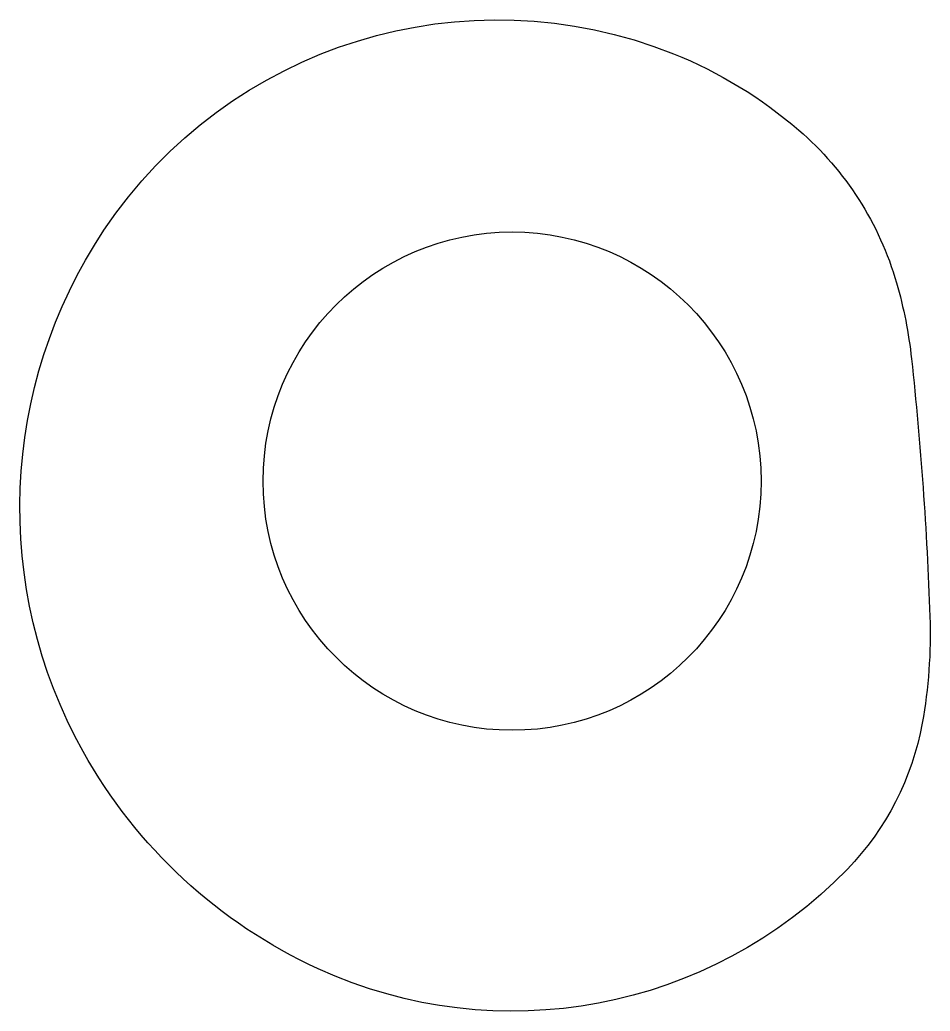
# Model space of a CAD drawing. Extents: x -1245 to -971, y 447 to 745.
import ezdxf

# ---------------------------------------------------------------- set-up
doc = ezdxf.new("R2010")
doc.units = 0
doc.header["$MEASUREMENT"] = 0

msp = doc.modelspace()

# ---------------------------------------------------------------- linework, layer by layer
at = {"layer": '1'}
msp.add_lwpolyline([(-971.2, 565.46, -0.053645), (-973.52, 533.37, -0.148456), (-996.06, 489.46, -0.318023), (-1155.46, 459.46, -0.159331), (-1226.22, 524.82, -0.281601), (-1219.94, 681.74, -0.35453), (-1048.46, 734.87, -0.083067), (-1010.69, 711.88, -0.145377), (-981.24, 665.9, -0.043329), (-976.74, 643.04, -0.01817)], format="xyb", close=True, dxfattribs=at)
msp.add_circle((-1097.03, 606.23), 75, dxfattribs=at)

doc.saveas('drawing.dxf')
